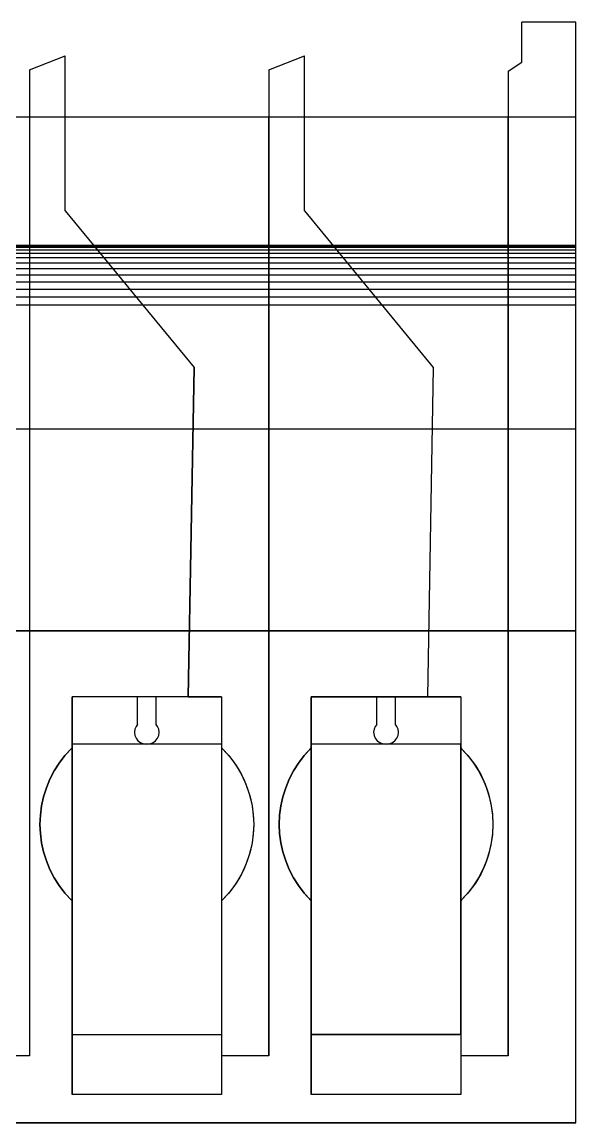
# Model space of a CAD drawing. Header units: millimetres. Extents: x -658 to 1307, y -81 to 472.
# Drawn here: x 892.2 to 938.8, y 0 to 92.7 of the extents above; entities that cross this region are included whole.
import ezdxf

# ---------------------------------------------------------------- set-up
doc = ezdxf.new("R2010")
doc.units = ezdxf.units.MM
doc.layers.get('0').update_dxf_attribs({"true_color": 0xffffff})
doc.layers.add('servo', color=36, linetype='Continuous', true_color=0x664400)

# ---------------------------------------------------------------- blocks, each defined once
blk = doc.blocks.new('Difference_3')
for p, q in [((1036.4, 927.06, 127.01), (1036.4, 927.06, 172.01)), ((1036.4, 893.38, 127.01), (1036.4, 927.06, 127.01)), ((1082, 927.06, 127.01), (1036.4, 927.06, 127.01)), ((1082, 927.06, 172.01), (1036.4, 927.06, 172.01)), ((1036.4, 893.38, 172.01), (1036.4, 927.06, 172.01)), ((1082, 847.03, 127.01), (1082, 927.06, 127.01)), ((1082, 927.06, 127.01), (1082, 927.06, 172.01)), ((1082, 0, 172.01), (1082, 927.06, 172.01)), ((621.82, 886.86, 127.01), (651.82, 898.48, 127.01)), ((621.82, 886.86, 172.01), (651.82, 898.48, 172.01)), ((651.82, 847.03, 127.01), (651.82, 898.48, 127.01)), ((651.82, 898.48, 127.01), (651.82, 898.48, 172.01)), ((651.82, 767.95, 172.01), (651.82, 898.48, 172.01)), ((823.32, 886.86, 127.01), (853.32, 898.48, 127.01)), ((823.32, 886.86, 172.01), (853.32, 898.48, 172.01)), ((853.32, 847.03, 127.01), (853.32, 898.48, 127.01)), ((853.32, 898.48, 127.01), (853.32, 898.48, 172.01)), ((853.32, 767.95, 172.01), (853.32, 898.48, 172.01)), ((1024.82, 885.63, 127.01), (1036.4, 893.38, 127.01)), ((1024.82, 885.63, 172.01), (1036.4, 893.38, 172.01)), ((1036.4, 893.38, 127.01), (1036.4, 893.38, 172.01)), ((621.82, 886.86, 127.01), (621.82, 847.03, 127.01)), ((621.82, 886.86, 127.01), (621.82, 886.86, 172.01)), ((621.82, 886.86, 172.01), (621.82, 56.43, 172.01)), ((823.32, 886.86, 127.01), (823.32, 847.03, 127.01)), ((823.32, 886.86, 127.01), (823.32, 886.86, 172.01)), ((823.32, 886.86, 172.01), (823.32, 56.43, 172.01)), ((1024.82, 885.63, 127.01), (1024.82, 885.63, 172.01)), ((1024.82, 885.63, 127.01), (1024.82, 847.03, 127.01)), ((1024.82, 885.63, 172.01), (1024.82, 56.43, 172.01)), ((1082, 847.03, 82.01), (150, 847.03, 82.01)), ((621.82, 847.03, 127.01), (450.32, 847.03, 127.01)), ((621.82, 847.03, 127.01), (621.82, 56.43, 127.01)), ((651.82, 847.03, 127.01), (621.82, 847.03, 127.01)), ((651.82, 767.95, 127.01), (651.82, 847.03, 127.01)), ((823.32, 847.03, 127.01), (651.82, 847.03, 127.01)), ((853.32, 847.03, 127.01), (823.32, 847.03, 127.01)), ((823.32, 56.43, 127.01), (823.32, 847.03, 127.01)), ((853.32, 767.95, 127.01), (853.32, 847.03, 127.01)), ((1024.82, 847.03, 127.01), (853.32, 847.03, 127.01)), ((1082, 847.03, 127.01), (1024.82, 847.03, 127.01)), ((1024.82, 56.43, 127.01), (1024.82, 847.03, 127.01)), ((1082, 847.03, 82.01), (1082, 847.03, 127.01)), ((1082, 738.77, 82.01), (1082, 847.03, 82.01)), ((651.82, 767.95, 127.01), (651.82, 767.95, 172.01)), ((651.82, 767.95, 127.01), (760.31, 636.06, 127)), ((651.82, 767.95, 172.01), (760.31, 636.06, 172.01)), ((853.32, 767.95, 127.01), (961.81, 636.06, 127)), ((853.32, 767.95, 127.01), (853.32, 767.95, 172.01)), ((853.32, 767.95, 172.01), (961.81, 636.06, 172.01)), ((1082, 738.77, 50.02), (110, 738.77, 50.02)), ((110, 738.77, 82.01), (1082, 738.77, 82.01)), ((1082, 738.34, 43.5), (110, 738.34, 43.5)), ((1082, 737.07, 37.08), (110, 737.07, 37.08)), ((1082, 734.96, 30.89), (110, 734.96, 30.89)), ((1082, 738.77, 50.02), (1082, 738.77, 82.01)), ((1082, 732.07, 25.02), (110, 732.07, 25.02)), ((1082, 728.44, 19.58), (110, 728.44, 19.58)), ((1082, 724.13, 14.66), (110, 724.13, 14.66)), ((1082, 719.21, 10.35), (110, 719.21, 10.35)), ((1082, 713.77, 6.72), (110, 713.77, 6.72)), ((1082, 707.91, 3.82), (110, 707.91, 3.82)), ((1082, 701.71, 1.72), (110, 701.71, 1.72)), ((1082, 695.3, 0.44), (110, 695.3, 0.44)), ((1082, 688.77, 0.02), (110, 688.77, 0.02)), ((1082, 584.5, 0), (1082, 688.77, 0.02)), ((755.36, 358.97, 127), (760.31, 636.06, 127)), ((760.31, 636.06, 172.01), (755.36, 358.97, 172.01)), ((760.31, 636.06, 127), (760.31, 636.06, 172.01)), ((961.81, 636.06, 127), (956.86, 358.97, 127.01)), ((961.81, 636.06, 172.01), (956.86, 358.97, 172.01)), ((961.81, 636.06, 127), (961.81, 636.06, 172.01)), ((110, 584.5, 0), (1082, 584.5, 0)), ((110, 584.49, 50), (1082, 584.49, 50)), ((1082, 584.5, 0), (1082, 584.49, 50)), ((1082, 414.5, 50), (1082, 584.49, 50)), ((1082, 414.5, 50), (110, 414.5, 50)), ((110, 414.49, -60), (1082, 414.49, -60)), ((1082, 414.49, -60), (1082, 414.5, 50)), ((1082, 0, -60), (1082, 414.49, -60)), ((657.57, 315.81, 172.01), (657.57, 358.97, 172.01)), ((755.36, 358.97, 127), (783.57, 358.97, 127.01)), ((859.07, 315.81, 172.01), (859.07, 358.97, 172.01)), ((859.07, 358.97, 172.01), (956.86, 358.97, 172.01)), ((956.86, 358.97, 127.01), (985.07, 358.97, 127.01)), ((956.86, 358.97, 172.01), (956.86, 358.97, 127.01)), ((985.07, 358.97, 127.01), (985.07, 315.81, 127.01)), ((651.63, 309.32, 172.01), (657.57, 315.81, 172.01)), ((656.93, 315.11, 82.01), (657.57, 315.81, 82.01)), ((657.57, 318.97, -59.99), (657.57, 74.49, -59.99)), ((783.57, 318.97, -60), (657.57, 318.97, -59.99)), ((657.57, 315.81, 172.01), (657.57, 315.81, 82.01)), ((657.57, 187.13, 82.01), (657.57, 315.81, 82.01)), ((783.57, 318.97, -60), (783.57, 74.49, -59.99)), ((783.57, 315.81, 127.01), (784.21, 315.11, 127.01)), ((783.57, 315.81, 82.01), (783.57, 187.13, 82.01)), ((783.57, 315.81, 127.01), (783.57, 315.81, 82.01)), ((784.21, 315.11, 82.01), (783.57, 315.81, 82.01)), ((853.13, 309.32, 172.01), (859.07, 315.81, 172.01)), ((858.43, 315.11, 82.01), (859.07, 315.81, 82.01)), ((985.07, 318.97, -60), (859.07, 318.97, -60)), ((859.07, 318.97, -60), (859.07, 74.49, -59.99)), ((859.07, 315.81, 172.01), (859.07, 315.81, 82.01)), ((859.07, 187.13, 82.01), (859.07, 315.81, 82.01)), ((985.07, 74.49, -59.99), (985.07, 318.97, -60)), ((985.07, 315.81, 127.01), (985.71, 315.11, 127.01)), ((985.07, 315.81, 82.01), (985.07, 187.13, 82.01)), ((985.07, 315.81, 127.01), (985.07, 315.81, 82.01)), ((985.71, 315.11, 82.01), (985.07, 315.81, 82.01)), ((646.85, 303.09, 172.01), (651.63, 309.32, 172.01)), ((651.63, 309.32, 172.01), (651.63, 309.32, 82.01)), ((784.21, 315.11, 127.01), (789.52, 309.32, 127.01)), ((789.52, 309.32, 127.01), (794.3, 303.09, 127.01)), ((789.52, 309.32, 127.01), (789.52, 309.32, 82.01)), ((848.35, 303.09, 172.01), (853.13, 309.32, 172.01)), ((853.13, 309.32, 172.01), (853.13, 309.32, 82.01)), ((985.71, 315.11, 127.01), (991.02, 309.32, 127.01)), ((991.02, 309.32, 127.01), (995.8, 303.09, 127.01)), ((991.02, 309.32, 127.01), (991.02, 309.32, 82.01)), ((642.63, 296.47, 172.01), (646.85, 303.09, 172.01)), ((646.85, 303.09, 172.01), (646.85, 303.09, 82.01)), ((794.3, 303.09, 127.01), (798.52, 296.47, 127.01)), ((794.3, 303.09, 127.01), (794.3, 303.09, 82.01)), ((844.13, 296.47, 172.01), (848.35, 303.09, 172.01)), ((848.35, 303.09, 172.01), (848.35, 303.09, 82.01)), ((995.8, 303.09, 127.01), (1000.02, 296.47, 127.01)), ((995.8, 303.09, 127.01), (995.8, 303.09, 82.01)), ((636, 282.25, 172.01), (639.01, 289.5, 172.01)), ((639.01, 289.5, 172.01), (642.63, 296.47, 172.01)), ((639.01, 289.5, 172.01), (639.01, 289.5, 82.01)), ((642.63, 296.47, 172.01), (642.63, 296.47, 82.01)), ((798.52, 296.47, 127.01), (802.14, 289.5, 127.01)), ((798.52, 296.47, 127.01), (798.52, 296.47, 82.01)), ((802.14, 289.5, 127.01), (805.15, 282.25, 127.01)), ((802.14, 289.5, 127.01), (802.14, 289.5, 82.01)), ((837.5, 282.25, 172.01), (840.51, 289.5, 172.01)), ((840.51, 289.5, 172.01), (844.13, 296.47, 172.01)), ((840.51, 289.5, 172.01), (840.51, 289.5, 82.01)), ((844.13, 296.47, 172.01), (844.13, 296.47, 82.01)), ((1000.02, 296.47, 127.01), (1003.64, 289.5, 127.01)), ((1000.02, 296.47, 127.01), (1000.02, 296.47, 82.01)), ((1003.64, 289.5, 127.01), (1006.65, 282.25, 127.01)), ((1003.64, 289.5, 127.01), (1003.64, 289.5, 82.01)), ((633.64, 274.76, 172.01), (636, 282.25, 172.01)), ((636, 282.25, 172.01), (636, 282.25, 82.01)), ((805.15, 282.25, 127.01), (807.51, 274.76, 127.01)), ((805.15, 282.25, 127.01), (805.15, 282.25, 82.01)), ((835.14, 274.76, 172.01), (837.5, 282.25, 172.01)), ((837.5, 282.25, 172.01), (837.5, 282.25, 82.01)), ((1006.65, 282.25, 127.01), (1009.01, 274.76, 127.01)), ((1006.65, 282.25, 127.01), (1006.65, 282.25, 82.01)), ((631.94, 267.1, 172.01), (633.64, 274.76, 172.01)), ((633.64, 274.76, 172.01), (633.64, 274.76, 82.01)), ((807.51, 274.76, 127.01), (809.21, 267.1, 127.01)), ((807.51, 274.76, 127.01), (807.51, 274.76, 82.01)), ((833.44, 267.1, 172.01), (835.14, 274.76, 172.01)), ((835.14, 274.76, 172.01), (835.14, 274.76, 82.01)), ((1009.01, 274.76, 127.01), (1010.71, 267.1, 127.01)), ((1009.01, 274.76, 127.01), (1009.01, 274.76, 82.01)), ((630.92, 259.31, 172.01), (631.94, 267.1, 172.01)), ((631.94, 267.1, 172.01), (631.94, 267.1, 82.01)), ((809.21, 267.1, 127.01), (810.23, 259.31, 127.01)), ((809.21, 267.1, 127.01), (809.21, 267.1, 82.01)), ((832.42, 259.31, 172.01), (833.44, 267.1, 172.01)), ((833.44, 267.1, 172.01), (833.44, 267.1, 82.01)), ((1010.71, 267.1, 127.01), (1011.73, 259.31, 127.01)), ((1010.71, 267.1, 127.01), (1010.71, 267.1, 82.01)), ((630.57, 251.47, 172.01), (630.92, 259.31, 172.01)), ((630.57, 251.47, 172.01), (630.57, 251.47, 82.01)), ((630.92, 243.63, 172.01), (630.57, 251.47, 172.01)), ((630.92, 259.31, 172.01), (630.92, 259.31, 82.01)), ((810.23, 259.31, 127.01), (810.57, 251.47, 127.01)), ((810.23, 259.31, 127.01), (810.23, 259.31, 82.01)), ((810.57, 251.47, 127.01), (810.23, 243.63, 127.01)), ((810.57, 251.47, 127.01), (810.57, 251.47, 82.01)), ((832.07, 251.47, 172.01), (832.42, 259.31, 172.01)), ((832.07, 251.47, 172.01), (832.07, 251.47, 82.01)), ((832.42, 243.63, 172.01), (832.07, 251.47, 172.01)), ((832.42, 259.31, 172.01), (832.42, 259.31, 82.01)), ((1011.73, 259.31, 127.01), (1012.07, 251.47, 127.01)), ((1011.73, 259.31, 127.01), (1011.73, 259.31, 82.01)), ((1012.07, 251.47, 127.01), (1011.73, 243.63, 127.01)), ((1012.07, 251.47, 127.01), (1012.07, 251.47, 82.01)), ((630.92, 243.63, 172.01), (630.92, 243.63, 82.01)), ((631.94, 235.84, 172.01), (630.92, 243.63, 172.01)), ((810.23, 243.63, 127.01), (809.21, 235.84, 127.01)), ((810.23, 243.63, 127.01), (810.23, 243.63, 82.01)), ((832.42, 243.63, 172.01), (832.42, 243.63, 82.01)), ((833.44, 235.84, 172.01), (832.42, 243.63, 172.01)), ((1011.73, 243.63, 127.01), (1010.71, 235.84, 127.01)), ((1011.73, 243.63, 127.01), (1011.73, 243.63, 82.01)), ((631.94, 235.84, 172.01), (631.94, 235.84, 82.01)), ((633.64, 228.18, 172.01), (631.94, 235.84, 172.01)), ((809.21, 235.84, 127.01), (807.51, 228.18, 127.01)), ((809.21, 235.84, 127.01), (809.21, 235.84, 82.01)), ((833.44, 235.84, 172.01), (833.44, 235.84, 82.01)), ((835.14, 228.18, 172.01), (833.44, 235.84, 172.01)), ((1010.71, 235.84, 127.01), (1009.01, 228.18, 127.01)), ((1010.71, 235.84, 127.01), (1010.71, 235.84, 82.01)), ((633.64, 228.18, 172.01), (633.64, 228.18, 82.01)), ((636, 220.69, 172.01), (633.64, 228.18, 172.01)), ((807.51, 228.18, 127.01), (805.15, 220.69, 127.01)), ((807.51, 228.18, 127.01), (807.51, 228.18, 82.01)), ((835.14, 228.18, 172.01), (835.14, 228.18, 82.01)), ((837.5, 220.69, 172.01), (835.14, 228.18, 172.01)), ((1009.01, 228.18, 127.01), (1006.65, 220.69, 127.01)), ((1009.01, 228.18, 127.01), (1009.01, 228.18, 82.01)), ((636, 220.69, 172.01), (636, 220.69, 82.01)), ((639.01, 213.43, 172.01), (636, 220.69, 172.01)), ((639.01, 213.43, 172.01), (639.01, 213.43, 82.01)), ((642.63, 206.47, 172.01), (639.01, 213.43, 172.01)), ((802.14, 213.43, 127.01), (798.52, 206.47, 127.01)), ((805.15, 220.69, 127.01), (802.14, 213.43, 127.01)), ((802.14, 213.43, 127.01), (802.14, 213.43, 82.01)), ((805.15, 220.69, 127.01), (805.15, 220.69, 82.01)), ((837.5, 220.69, 172.01), (837.5, 220.69, 82.01)), ((840.51, 213.43, 172.01), (837.5, 220.69, 172.01)), ((840.51, 213.43, 172.01), (840.51, 213.43, 82.01)), ((844.13, 206.47, 172.01), (840.51, 213.43, 172.01)), ((1003.64, 213.43, 127.01), (1000.02, 206.47, 127.01)), ((1006.65, 220.69, 127.01), (1003.64, 213.43, 127.01)), ((1003.64, 213.43, 127.01), (1003.64, 213.43, 82.01)), ((1006.65, 220.69, 127.01), (1006.65, 220.69, 82.01)), ((642.63, 206.47, 172.01), (642.63, 206.47, 82.01)), ((646.85, 199.85, 172.01), (642.63, 206.47, 172.01)), ((798.52, 206.47, 127.01), (794.3, 199.85, 127.01)), ((798.52, 206.47, 127.01), (798.52, 206.47, 82.01)), ((844.13, 206.47, 172.01), (844.13, 206.47, 82.01)), ((848.35, 199.85, 172.01), (844.13, 206.47, 172.01)), ((1000.02, 206.47, 127.01), (995.8, 199.85, 127.01)), ((1000.02, 206.47, 127.01), (1000.02, 206.47, 82.01)), ((646.85, 199.85, 172.01), (646.85, 199.85, 82.01)), ((651.63, 193.62, 172.01), (646.85, 199.85, 172.01)), ((794.3, 199.85, 127.01), (789.52, 193.62, 127.01)), ((794.3, 199.85, 127.01), (794.3, 199.85, 82.01)), ((848.35, 199.85, 172.01), (848.35, 199.85, 82.01)), ((853.13, 193.62, 172.01), (848.35, 199.85, 172.01)), ((995.8, 199.85, 127.01), (991.02, 193.62, 127.01)), ((995.8, 199.85, 127.01), (995.8, 199.85, 82.01)), ((651.63, 193.62, 172.01), (651.63, 193.62, 82.01)), ((657.57, 187.13, 172.01), (651.63, 193.62, 172.01)), ((656.93, 187.83, 82.01), (657.57, 187.13, 82.01)), ((657.57, 187.13, 172.01), (657.57, 187.13, 82.01)), ((657.57, 23.97, 172.01), (657.57, 187.13, 172.01)), ((784.21, 187.83, 127.01), (783.57, 187.13, 127.01)), ((784.21, 187.83, 82.01), (783.57, 187.13, 82.01)), ((783.57, 187.13, 127.01), (783.57, 56.43, 127.01)), ((783.57, 187.13, 127.01), (783.57, 187.13, 82.01)), ((789.52, 193.62, 127.01), (784.21, 187.83, 127.01)), ((789.52, 193.62, 127.01), (789.52, 193.62, 82.01)), ((853.13, 193.62, 172.01), (853.13, 193.62, 82.01)), ((859.07, 187.13, 172.01), (853.13, 193.62, 172.01)), ((858.43, 187.83, 82.01), (859.07, 187.13, 82.01)), ((859.07, 187.13, 172.01), (859.07, 187.13, 82.01)), ((859.07, 23.97, 172.01), (859.07, 187.13, 172.01)), ((985.71, 187.83, 82.01), (985.07, 187.13, 82.01)), ((985.71, 187.83, 127.01), (985.07, 187.13, 127.01)), ((985.07, 187.13, 127.01), (985.07, 56.43, 127.01)), ((985.07, 187.13, 127.01), (985.07, 187.13, 82.01)), ((991.02, 193.62, 127.01), (985.71, 187.83, 127.01)), ((991.02, 193.62, 127.01), (991.02, 193.62, 82.01)), ((657.57, 74.49, -59.99), (657.57, 74.49, 4.01)), ((657.57, 74.49, 4.01), (783.57, 74.49, 4.01)), ((657.57, 74.49, -59.99), (783.57, 74.49, -59.99)), ((783.57, 74.49, -59.99), (783.57, 74.49, 4.01)), ((859.07, 74.49, -59.99), (859.07, 74.49, 4.01)), ((859.07, 74.49, 4.01), (985.07, 74.49, 4.01)), ((985.07, 74.49, -59.99), (859.07, 74.49, -59.99)), ((985.07, 74.49, -59.99), (985.07, 74.49, 4.01)), ((621.82, 56.43, 127.01), (582.07, 56.43, 127.01)), ((621.82, 56.43, 172.01), (582.07, 56.43, 172.01)), ((621.82, 56.43, 127.01), (621.82, 56.43, 172.01)), ((823.32, 56.43, 127.01), (783.57, 56.43, 127.01)), ((783.57, 56.43, 172.01), (783.57, 56.43, 127.01)), ((823.32, 56.43, 172.01), (783.57, 56.43, 172.01)), ((783.57, 56.43, 172.01), (783.57, 23.97, 172.01)), ((823.32, 56.43, 172.01), (823.32, 56.43, 127.01)), ((985.07, 56.43, 127.01), (985.07, 56.43, 172.01)), ((1024.82, 56.43, 127.01), (985.07, 56.43, 127.01)), ((1024.82, 56.43, 172.01), (985.07, 56.43, 172.01)), ((985.07, 56.43, 172.01), (985.07, 23.97, 172.01)), ((1024.82, 56.43, 127.01), (1024.82, 56.43, 172.01)), ((783.57, 23.97, 172.01), (657.57, 23.97, 172.01)), ((985.07, 23.97, 172.01), (859.07, 23.97, 172.01)), ((110, 0, 172.01), (1082, 0, 172.01)), ((1082, 0, -60), (1082, 0, 172.01)), ((1082, 0, -60), (110, 0, -59.98))]:
    blk.add_line(p, q)
for points in [[(656.93, 315.11, 82.01), (651.63, 309.32, 82.01), (646.85, 303.09, 82.01), (642.63, 296.47, 82.01), (639.01, 289.5, 82.01), (636, 282.25, 82.01), (633.64, 274.76, 82.01), (631.94, 267.1, 82.01), (630.92, 259.31, 82.01), (630.57, 251.47, 82.01), (630.92, 243.63, 82.01), (631.94, 235.84, 82.01), (633.64, 228.18, 82.01), (636, 220.69, 82.01), (639.01, 213.43, 82.01), (642.63, 206.47, 82.01), (646.85, 199.85, 82.01), (651.63, 193.62, 82.01), (656.93, 187.83, 82.01)], [(858.43, 315.11, 82.01), (853.13, 309.32, 82.01), (848.35, 303.09, 82.01), (844.13, 296.47, 82.01), (840.51, 289.5, 82.01), (837.5, 282.25, 82.01), (835.14, 274.76, 82.01), (833.44, 267.1, 82.01), (832.42, 259.31, 82.01), (832.07, 251.47, 82.01), (832.42, 243.63, 82.01), (833.44, 235.84, 82.01), (835.14, 228.18, 82.01), (837.5, 220.69, 82.01), (840.51, 213.43, 82.01), (844.13, 206.47, 82.01), (848.35, 199.85, 82.01), (853.13, 193.62, 82.01), (858.43, 187.83, 82.01)]]:
    blk.add_polyline3d(points)
at = {"extrusion": (1, -5.84912e-15, -6.53853e-19)}
blk.add_arc((688.77, 50.02, 1082), 50, 270.0064, 0.0064, dxfattribs=at)
at = {"extrusion": (-2.83284e-08, -2.98023e-08, -1)}
for centre in [(-720.57, 251.47, -82.01), (-922.07, 251.47, -82.01)]:
    blk.add_arc(centre, 90, 135, 225, dxfattribs=at)
at = {"layer": 'servo', "color": 8, "true_color": 0x808080}
for p, q in [((657.57, 358.97, 4.01), (657.57, 318.97, 4.01)), ((657.57, 358.97, 4.01), (657.57, 358.97, 172.01)), ((712.68, 358.97, 4.01), (657.57, 358.97, 4.01)), ((755.36, 358.97, 172.01), (657.57, 358.97, 172.01)), ((712.68, 335.48, 4.01), (712.68, 358.97, 4.01)), ((783.57, 358.97, 4.01), (728.47, 358.97, 4.01)), ((728.47, 335.48, 4.01), (728.47, 358.97, 4.01)), ((783.57, 358.97, 4.01), (783.57, 358.97, 127.01)), ((783.57, 358.97, 4.01), (783.57, 318.97, 4.01)), ((859.07, 358.97, 4.01), (859.07, 358.97, 172.01)), ((859.07, 358.97, 4.01), (859.07, 318.97, 4.01)), ((914.18, 358.97, 4.01), (859.07, 358.97, 4.01)), ((914.18, 335.48, 4.01), (914.18, 358.97, 4.01)), ((929.97, 335.48, 4.01), (929.97, 358.97, 4.01)), ((985.07, 358.97, 4.01), (929.97, 358.97, 4.01)), ((985.07, 358.97, 4.01), (985.07, 318.97, 4.01)), ((985.07, 358.97, 4.01), (985.07, 358.97, 127.01)), ((711.46, 333.97, 4.01), (710.41, 331.56, 4.01)), ((712.68, 335.48, 4.01), (711.46, 333.97, 4.01)), ((729.69, 333.97, 4.01), (728.47, 335.48, 4.01)), ((730.74, 331.56, 4.01), (729.69, 333.97, 4.01)), ((912.96, 333.97, 4.01), (911.91, 331.56, 4.01)), ((914.18, 335.48, 4.01), (912.96, 333.97, 4.01)), ((931.19, 333.97, 4.01), (929.97, 335.48, 4.01)), ((932.24, 331.56, 4.01), (931.19, 333.97, 4.01)), ((710.05, 328.97, 4.01), (710.41, 326.38, 4.01)), ((710.41, 326.38, 4.01), (711.46, 323.97, 4.01)), ((729.69, 323.97, 4.01), (730.74, 326.38, 4.01)), ((731.1, 328.97, 4.01), (730.74, 331.56, 4.01)), ((730.74, 326.38, 4.01), (731.1, 328.97, 4.01)), ((911.55, 328.97, 4.01), (911.91, 326.38, 4.01)), ((911.91, 326.38, 4.01), (912.96, 323.97, 4.01)), ((931.19, 323.97, 4.01), (932.24, 326.38, 4.01)), ((932.6, 328.97, 4.01), (932.24, 331.56, 4.01)), ((932.24, 326.38, 4.01), (932.6, 328.97, 4.01)), ((657.57, 318.97, 4.01), (657.57, 318.97, -59.99)), ((720.57, 318.97, 4.01), (657.57, 318.97, 4.01)), ((711.46, 323.97, 4.01), (713.13, 321.9, 4.01)), ((713.13, 321.9, 4.01), (715.31, 320.31, 4.01)), ((715.31, 320.31, 4.01), (717.85, 319.31, 4.01)), ((717.85, 319.31, 4.01), (720.57, 318.97, 4.01)), ((720.57, 318.97, 4.01), (723.3, 319.31, 4.01)), ((783.57, 318.97, 4.01), (720.57, 318.97, 4.01)), ((723.3, 319.31, 4.01), (725.84, 320.31, 4.01)), ((725.84, 320.31, 4.01), (728.01, 321.9, 4.01)), ((728.01, 321.9, 4.01), (729.69, 323.97, 4.01)), ((859.07, 318.97, 4.01), (859.07, 318.97, -60)), ((922.07, 318.97, 4.01), (859.07, 318.97, 4.01)), ((912.96, 323.97, 4.01), (914.63, 321.9, 4.01)), ((914.63, 321.9, 4.01), (916.81, 320.31, 4.01)), ((916.81, 320.31, 4.01), (919.35, 319.31, 4.01)), ((919.35, 319.31, 4.01), (922.07, 318.97, 4.01)), ((922.07, 318.97, 4.01), (924.8, 319.31, 4.01)), ((985.07, 318.97, 4.01), (922.07, 318.97, 4.01)), ((924.8, 319.31, 4.01), (927.34, 320.31, 4.01)), ((927.34, 320.31, 4.01), (929.51, 321.9, 4.01)), ((929.51, 321.9, 4.01), (931.19, 323.97, 4.01)), ((657.57, 74.49, 4.01), (657.57, 23.97, 4.01)), ((783.57, 74.49, 4.01), (783.57, 23.97, 4.01)), ((859.07, 74.49, 4.01), (859.07, 23.97, 4.01)), ((985.07, 74.49, 4.01), (985.07, 23.97, 4.01)), ((657.57, 23.97, 4.01), (657.57, 23.97, 172.01)), ((783.57, 23.97, 4.01), (657.57, 23.97, 4.01)), ((783.57, 23.97, 4.01), (783.57, 23.97, 172.01)), ((859.07, 23.97, 4.01), (859.07, 23.97, 172.01)), ((985.07, 23.97, 4.01), (859.07, 23.97, 4.01)), ((985.07, 23.97, 4.01), (985.07, 23.97, 172.01))]:
    blk.add_line(p, q, dxfattribs=at)
at = {"layer": 'servo'}
for p, q in [((728.47, 358.97, 4.01), (712.68, 358.97, 4.01)), ((755.36, 358.97, 172.01), (755.36, 358.97, 127)), ((783.57, 358.97, 127.01), (783.57, 315.81, 127.01)), ((929.97, 358.97, 4.01), (914.18, 358.97, 4.01)), ((710.41, 331.56, 4.01), (710.05, 328.97, 4.01)), ((911.91, 331.56, 4.01), (911.55, 328.97, 4.01)), ((783.57, 318.97, 4.01), (783.57, 318.97, -60)), ((985.07, 318.97, 4.01), (985.07, 318.97, -60))]:
    blk.add_line(p, q, dxfattribs=at)

msp = doc.modelspace()

# ---------------------------------------------------------------- block references
at = {"xscale": 0.1, "yscale": 0.1, "zscale": 0.1}
msp.add_blockref('Difference_3', (830.623, 0), dxfattribs=at)

doc.saveas('drawing.dxf')
